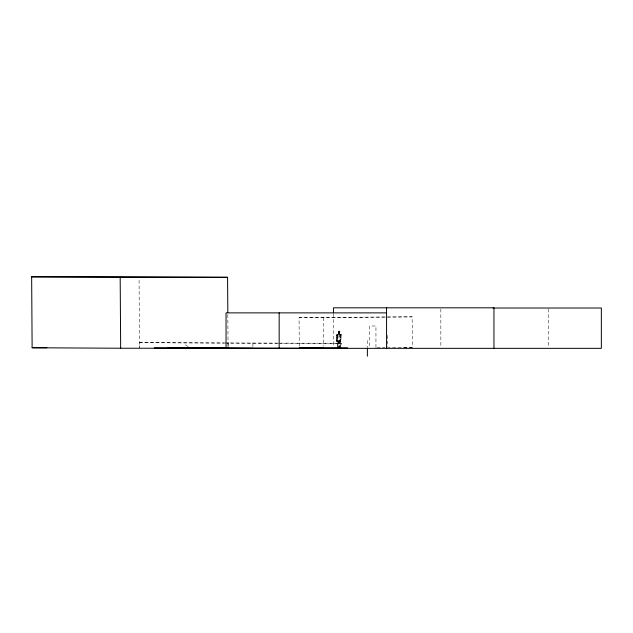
<?xml version="1.0" encoding="UTF-8"?>
<svg xmlns="http://www.w3.org/2000/svg" width="633" height="633" viewBox="0 0 633 633"><rect width="100%" height="100%" fill="white"/><g stroke="black" fill="none" stroke-linecap="round" stroke-linejoin="round"><path stroke-width="0.47" stroke-dasharray="3.17 2.37" d="M252.884 346.662L252.891 343.284L225.301 343.141M228.07 346.314L228.094 342.936L279.327 343.102M225.324 342.928L139.569 342.682L139.521 347.754L139.054 278.789M338.426 331.122L338.433 334.089A1.915 1.891 90 0 1 339.541 334.089L340.673 334.461L340.546 341.63L341.242 334.461M340.815 340.649L341.329 334.461L336.677 334.461L336.883 341.63L337.247 334.461L338.497 333.979L338.971 334.461L338.892 347.636M336.883 341.63L336.764 334.461M337.247 338.204L337.334 335.174M340.673 338.204L340.76 335.174M339.866 331.921L339.818 333.267L338.275 333.267L338.275 331.122L339.818 331.122L339.866 331.921L338.473 331.921M340.293 347.636L340.76 334.461L339.557 334.002M338.433 334.089L337.247 334.461L337.816 346.868M337.927 347.636L337.927 344.558L338.971 340.325M299.259 346.085L299.069 317.647L412.154 316.864L412.36 347.264L401.536 347.359M299.069 317.647L412.154 316.864M376.983 347.359L384.848 347.288M252.891 343.284L277.476 343.292M278.465 343.292L341.409 343.3L341.416 346.678M412.36 347.264L387.8 347.264L387.712 333.536M226.669 342.928L228.094 342.936M280.316 343.102L341.409 343.3M139.569 342.682L224.311 343.133M188.175 346.567L185.991 345.357L184.891 342.809M338.275 331.122L338.568 334.177L339.676 334.177L339.668 331.122L339.328 333.267M339.597 333.979L339.328 346.868M340.293 344.558L339.407 340.325L338.687 340.325L338.782 346.868M337.927 344.558L337.334 334.461M336.922 340.649L336.629 337.579L336.677 338.204M339.122 340.325L339.217 346.868M228.015 343.236L228.046 346.552M323.629 317.647L323.819 346.085M227.833 314.53L228.022 342.936M548.233 308.999L548.233 347.359M440.837 308.999L440.837 347.359M375.947 347.375L375.947 326.003L369.609 326.003L369.609 347.375M367.385 340.514L367.385 346.947M340.673 334.461L340.182 346.868M339.541 333.267L339.541 334.089M333.441 313.865L333.441 346.378"/><path stroke-width="0.95" d="M322.885 347.834L299.274 348.039L347.438 347.834M228.054 347.762L228.054 348.237L120.666 348.237L32.125 347.754L31.65 276.819L227.579 277.309L227.817 312.567M31.65 276.819L227.579 277.309M493.052 308.018L601.35 308.018L601.35 348.348L226.044 348.348L226.044 312.876L386.565 312.876M32.125 347.754L46.905 347.754M168.046 347.834L341.416 348.364M154.278 347.834L252.884 348.356M120.183 277.309L120.666 348.237M493.954 348.348L493.954 307.812L333.441 307.812L333.441 312.876M386.565 307.812L386.565 348.348M367.385 347.952L367.385 356.181M340.293 347.636L340.293 348.348M339.984 347.636L339.984 348.348M339.328 347.636L339.328 348.348M339.019 347.636L339.019 348.348M338.892 347.636L338.892 348.348M338.584 347.636L338.584 348.348M337.927 347.636L337.927 348.348M337.618 347.636L337.618 348.348M279.169 312.876L279.169 348.348"/></g></svg>
